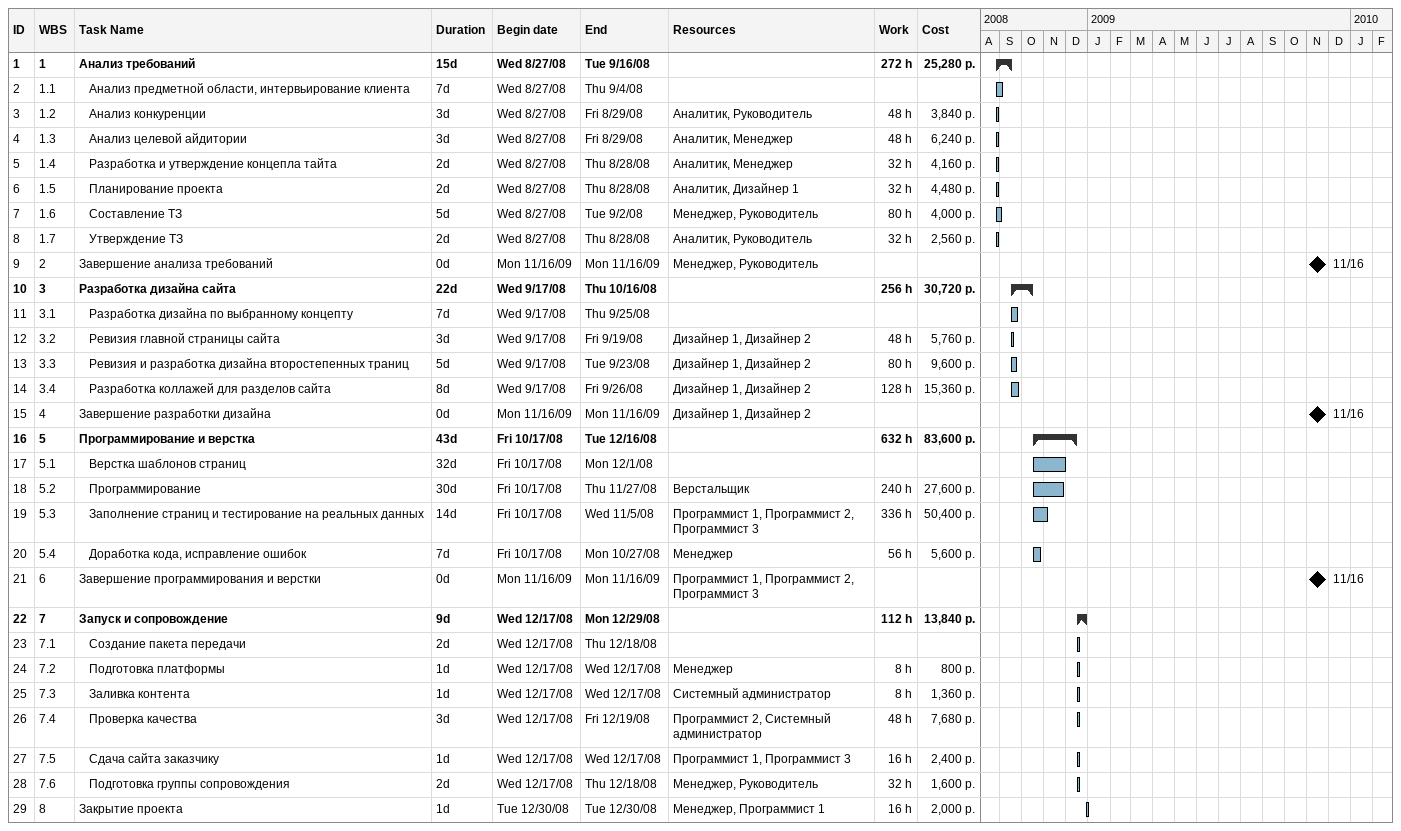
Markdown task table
| ID | WBS | Task | Duration | Start | Finish | Resources | Work (h) | Cost (р.) |
|---|---|---|---|---|---|---|---|---|
| 1 | 1 | **Анализ требований** | 15d | 2008-08-27 | 2008-09-16 |  | 272 | 25280 |
| 2 | 1.1 | Анализ предметной области, интервьирование клиента | 7d | 2008-08-27 | 2008-09-04 |  |  |  |
| 3 | 1.2 | Анализ конкуренции | 3d | 2008-08-27 | 2008-08-29 | Аналитик, Руководитель | 48 | 3840 |
| 4 | 1.3 | Анализ целевой айдитории | 3d | 2008-08-27 | 2008-08-29 | Аналитик, Менеджер | 48 | 6240 |
| 5 | 1.4 | Разработка и утверждение концепла тайта | 2d | 2008-08-27 | 2008-08-28 | Аналитик, Менеджер | 32 | 4160 |
| 6 | 1.5 | Планирование проекта | 2d | 2008-08-27 | 2008-08-28 | Аналитик, Дизайнер 1 | 32 | 4480 |
| 7 | 1.6 | Составление ТЗ | 5d | 2008-08-27 | 2008-09-02 | Менеджер, Руководитель | 80 | 4000 |
| 8 | 1.7 | Утверждение ТЗ | 2d | 2008-08-27 | 2008-08-28 | Аналитик, Руководитель | 32 | 2560 |
| 9 | 2 | Завершение анализа требований | 0d | 2009-11-16 | 2009-11-16 | Менеджер, Руководитель |  |  |
| 10 | 3 | **Разработка дизайна сайта** | 22d | 2008-09-17 | 2008-10-16 |  | 256 | 30720 |
| 11 | 3.1 | Разработка дизайна по выбранному концепту | 7d | 2008-09-17 | 2008-09-25 |  |  |  |
| 12 | 3.2 | Ревизия главной страницы сайта | 3d | 2008-09-17 | 2008-09-19 | Дизайнер 1, Дизайнер 2 | 48 | 5760 |
| 13 | 3.3 | Ревизия и разработка дизайна второстепенных траниц | 5d | 2008-09-17 | 2008-09-23 | Дизайнер 1, Дизайнер 2 | 80 | 9600 |
| 14 | 3.4 | Разработка коллажей для разделов сайта | 8d | 2008-09-17 | 2008-09-26 | Дизайнер 1, Дизайнер 2 | 128 | 15360 |
| 15 | 4 | Завершение разработки дизайна | 0d | 2009-11-16 | 2009-11-16 | Дизайнер 1, Дизайнер 2 |  |  |
| 16 | 5 | **Программирование и верстка** | 43d | 2008-10-17 | 2008-12-16 |  | 632 | 83600 |
| 17 | 5.1 | Верстка шаблонов страниц | 32d | 2008-10-17 | 2008-12-01 |  |  |  |
| 18 | 5.2 | Программирование | 30d | 2008-10-17 | 2008-11-27 | Верстальщик | 240 | 27600 |
| 19 | 5.3 | Заполнение страниц и тестирование на реальных данных | 14d | 2008-10-17 | 2008-11-05 | Программист 1, Программист 2, Программист 3 | 336 | 50400 |
| 20 | 5.4 | Доработка кода, исправление ошибок | 7d | 2008-10-17 | 2008-10-27 | Менеджер | 56 | 5600 |
| 21 | 6 | Завершение программирования и верстки | 0d | 2009-11-16 | 2009-11-16 | Программист 1, Программист 2, Программист 3 |  |  |
| 22 | 7 | **Запуск и сопровождение** | 9d | 2008-12-17 | 2008-12-29 |  | 112 | 13840 |
| 23 | 7.1 | Создание пакета передачи | 2d | 2008-12-17 | 2008-12-18 |  |  |  |
| 24 | 7.2 | Подготовка платформы | 1d | 2008-12-17 | 2008-12-17 | Менеджер | 8 | 800 |
| 25 | 7.3 | Заливка контента | 1d | 2008-12-17 | 2008-12-17 | Системный администратор | 8 | 1360 |
| 26 | 7.4 | Проверка качества | 3d | 2008-12-17 | 2008-12-19 | Программист 2, Системный администратор | 48 | 7680 |
| 27 | 7.5 | Сдача сайта заказчику | 1d | 2008-12-17 | 2008-12-17 | Программист 1, Программист 3 | 16 | 2400 |
| 28 | 7.6 | Подготовка группы сопровождения | 2d | 2008-12-17 | 2008-12-18 | Менеджер, Руководитель | 32 | 1600 |
| 29 | 8 | Закрытие проекта | 1d | 2008-12-30 | 2008-12-30 | Менеджер, Программист 1 | 16 | 2000 |
